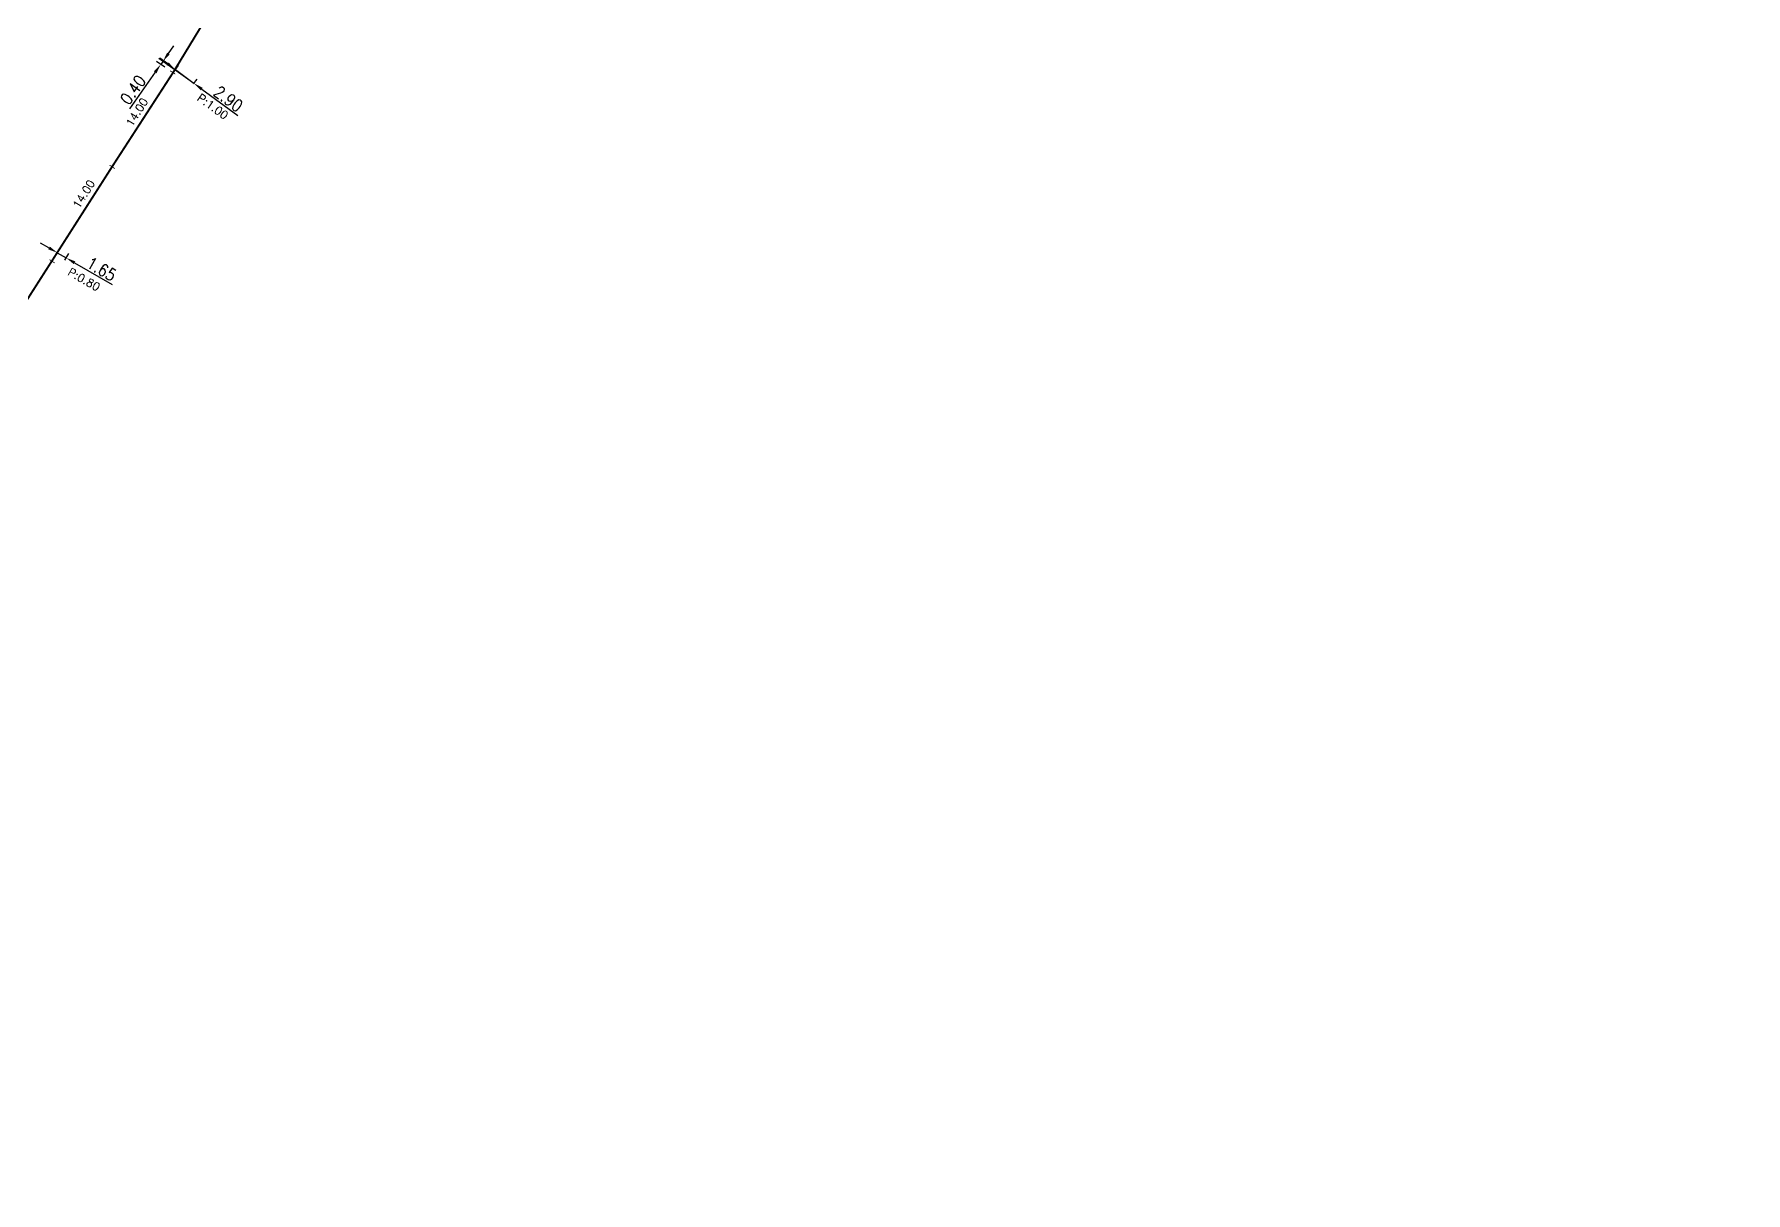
# Model space of a CAD drawing. Header units: millimetres. Extents: x 104292 to 105000, y 137000 to 138000.
# Drawn here: x 104610.6 to 104824.4, y 137353.8 to 137498.5 of the extents above; entities that cross this region are included whole.
import ezdxf
from ezdxf.enums import TextEntityAlignment as Align

# ---------------------------------------------------------------- set-up
doc = ezdxf.new("R2010")
doc.units = ezdxf.units.MM
doc.header["$MEASUREMENT"] = 0
doc.header["$PDMODE"] = 34
doc.linetypes.add('L_100_PE', pattern=[14, 10, -1.5, 1, -1.5])
doc.layers.get('DEFPOINTS').update_dxf_attribs({"linetype": 'CONTINUOUS'})
doc.layers.add('L_140', color=3, linetype='CONTINUOUS')
doc.styles.get("Standard").update_dxf_attribs({"font": 'romans.shx', "width": 0.85})
doc.dimstyles.get("Standard").update_dxf_attribs({"dimtxt": 1.5, "dimasz": 1.2, "dimexe": 0.625, "dimexo": 0.625, "dimgap": 0.25, "dimtad": 1, "dimdec": 1, "dimzin": 0, "dimdsep": 46, "dimtxsty": 'Standard', "dimcen": -0.5, "dimdle": 1, "dimadec": 0, "dimazin": 0, "dimtfac": 1, "dimtdec": 1, "dimtmove": 0, "dimatfit": 3, "dimfxl": 1, "dimtolj": 1, "dimtzin": 0, "dimarcsym": 0})

# ---------------------------------------------------------------- blocks, each defined once
blk = doc.blocks.new('*D115')
at = {"layer": 'DEFPOINTS', "color": 0, "linetype": 'Continuous'}
for p in [(104613.01, 137470.51), (104614.09, 137469.78), (104614.57, 137470.6)]:
    blk.add_point(p, dxfattribs=at)
at = {"layer": 'L_140', "color": 0, "linetype": 'Continuous', "lineweight": -2}
for p, q in [((104612.4, 137471.85), (104611.36, 137472.45)), ((104613.32, 137471.05), (104613.75, 137471.79)), ((104613.44, 137471.25), (104614.57, 137470.6)), ((104614.4, 137470.32), (104614.88, 137471.14)), ((104615.6, 137470), (104620.28, 137467.29))]:
    blk.add_line(p, q, dxfattribs=at)
at = {"layer": 'L_140', "color": 0, "linetype": 'Continuous'}
for points in [[(104612.5, 137472.03), (104612.3, 137471.68), (104613.44, 137471.25)], [(104615.7, 137470.17), (104615.5, 137469.83), (104614.57, 137470.6)]]:
    blk.add_solid(points, dxfattribs=at)
at = {"layer": 'L_140', "color": 0, "linetype": 'Continuous', "insert": (104618.96, 137469.21), "char_height": 1.5, "attachment_point": 5, "rotation": 329.9217}
blk.add_mtext('\\A1;1.65', dxfattribs=at)
blk = doc.blocks.new('*D111')
at = {"layer": 'DEFPOINTS', "color": 0, "linetype": 'Continuous'}
for p in [(104626.64, 137495.14), (104627.38, 137494.05), (104630.55, 137492.37)]:
    blk.add_point(p, dxfattribs=at)
at = {"layer": 'L_140', "color": 0, "linetype": 'Continuous', "lineweight": -2}
for p, q in [((104627.33, 137496.12), (104628.02, 137497.1)), ((104626.87, 137494.41), (104625.86, 137495.13)), ((104630.04, 137492.73), (104626.13, 137495.5)), ((104626.64, 137495.14), (104626.37, 137494.77)), ((104625.68, 137493.79), (104622.45, 137489.23))]:
    blk.add_line(p, q, dxfattribs=at)
at = {"layer": 'L_140', "color": 0, "linetype": 'Continuous'}
for points in [[(104625.52, 137493.9), (104625.84, 137493.67), (104626.37, 137494.77)], [(104627.17, 137496.23), (104627.49, 137496), (104626.64, 137495.14)]]:
    blk.add_solid(points, dxfattribs=at)
at = {"layer": 'L_140', "color": 0, "linetype": 'Continuous', "insert": (104622.9, 137491.59), "char_height": 1.5, "attachment_point": 5, "rotation": 54.7285}
blk.add_mtext('\\A1;0.40', dxfattribs=at)
blk = doc.blocks.new('*D110')
at = {"layer": 'DEFPOINTS', "color": 0, "linetype": 'Continuous'}
for p in [(104627.8, 137493.58), (104630.53, 137492.4), (104630.11, 137491.82)]:
    blk.add_point(p, dxfattribs=at)
at = {"layer": 'L_140', "color": 0, "linetype": 'Continuous', "lineweight": -2}
for p, q in [((104627.24, 137494.84), (104626.27, 137495.55)), ((104628.17, 137494.08), (104628.57, 137494.63)), ((104628.2, 137494.12), (104630.53, 137492.4)), ((104630.48, 137492.33), (104630.91, 137492.91)), ((104631.5, 137491.69), (104635.99, 137488.37))]:
    blk.add_line(p, q, dxfattribs=at)
at = {"layer": 'L_140', "color": 0, "linetype": 'Continuous'}
for points in [[(104627.36, 137495), (104627.12, 137494.68), (104628.2, 137494.12)], [(104631.62, 137491.85), (104631.38, 137491.53), (104630.53, 137492.4)]]:
    blk.add_solid(points, dxfattribs=at)
at = {"layer": 'L_140', "color": 0, "linetype": 'Continuous', "insert": (104634.82, 137490.48), "char_height": 1.5, "attachment_point": 5, "rotation": 323.5614}
blk.add_mtext('\\A1;2.90', dxfattribs=at)

msp = doc.modelspace()

# ---------------------------------------------------------------- linework, layer by layer
at = {"layer": 'L_140', "linetype": 'L_100_PE', "const_width": 0.25, "flags": 128}
msp.add_lwpolyline([(104824.32, 137742.44), (104816.78, 137731.35), (104815.53, 137729.53, -0.080449), (104810.88, 137723.81), (104799.99, 137716.6), (104792.92, 137711.95), (104788.46, 137708.95), (104779.14, 137702.68, 0.043348), (104772.82, 137697.59), (104769.49, 137695), (104765.4, 137690.96), (104757.35, 137682.57), (104748.74, 137673.62), (104740.5, 137664.92), (104734.98, 137659.23), (104728.77, 137652.55), (104728.39, 137652.16), (104719.91, 137643.22), (104719.09, 137642.36), (104717.4, 137640.69), (104716.23, 137639.46), (104712.66, 137635.59), (104702.49, 137624.84), (104696.71, 137618.91), (104690.49, 137612.25), (104682.8, 137604), (104672.3, 137589.95), (104659.14, 137570.64, 0.013478), (104654.5, 137561.78, 0.011317), (104652.5, 137557.07, 0.028351), (104648.43, 137544.92, 0.009478), (104647.37, 137540.76), (104645.09, 137532.03), (104645.09, 137532.03), (104642.88, 137523.97, -0.021114), (104641.1, 137518.41, -0.011206), (104639.97, 137515.53, -0.014287), (104638.34, 137511.93), (104635.06, 137505.49), (104627.93, 137493.78), (104620.29, 137481.99), (104612.73, 137470.16), (104605.28, 137458.52), (104600.19, 137450.31, 0.033478), (104594.28, 137439.81, 0.00853), (104593, 137437.02, 0.016866), (104590.76, 137431.37), (104589.08, 137426.73), (104586.44, 137418.89), (104584.89, 137414.23), (104582.19, 137406.28), (104578.59, 137395.84), (104574.1, 137384.17, -0.111578), (104565.58, 137371.03), (104562.12, 137367.53), (104558.4, 137363.89), (104555.49, 137361.04), (104552.45, 137358.08), (104549.61, 137355.52), (104548.97, 137354.92), (104548.02, 137353.97)], format="xyb", dxfattribs=at)
at = {"layer": 'L_140', "color": 7, "linetype": 'Continuous', "const_width": 0.1, "flags": 128}
for points in [[(104627.53, 137493.98), (104628.19, 137493.56)], [(104619.98, 137482.18), (104620.64, 137481.76)], [(104612.46, 137470.39), (104613.12, 137469.97)]]:
    msp.add_lwpolyline(points, dxfattribs=at)

# ---------------------------------------------------------------- texts
at = {"layer": 'L_140', "linetype": 'Continuous'}
for s, rotation, p in [('14.00', 58.1074, (104623.39, 137488.8)), ('P:1.00', 324.1897, (104632.88, 137489.51)), ('14.00', 58.1074, (104616.76, 137478.58)), ('P:0.80', 330.2117, (104616.78, 137467.91))]:
    msp.add_text(s, height=1, rotation=rotation, dxfattribs=at).set_placement(p, align=Align.MIDDLE)

# ---------------------------------------------------------------- dimensions: what is measured, and where the dimension line sits
for base, p1, p2, angle, text, picture, middle in [((104626.64, 137495.14), (104627.38, 137494.05), (104630.55, 137492.37), 54.7285, '0.40', '*D111', (104623.72, 137491.02)), ((104630.53, 137492.4), (104627.8, 137493.58), (104630.11, 137491.82), 323.5614, '2.90', '*D110', (104634.23, 137489.68)), ((104614.57, 137470.6), (104613.01, 137470.51), (104614.09, 137469.78), 329.9217, '1.65', '*D115', (104618.46, 137468.34))]:
    dim = msp.add_linear_dim(base=base, p1=p1, p2=p2, angle=angle, text=text, dimstyle='Standard', dxfattribs=at)
    dim.commit()
    dim.dimension.update_dxf_attribs({"geometry": picture, "text_midpoint": middle, "dimtype": 160})

doc.saveas('drawing.dxf')
